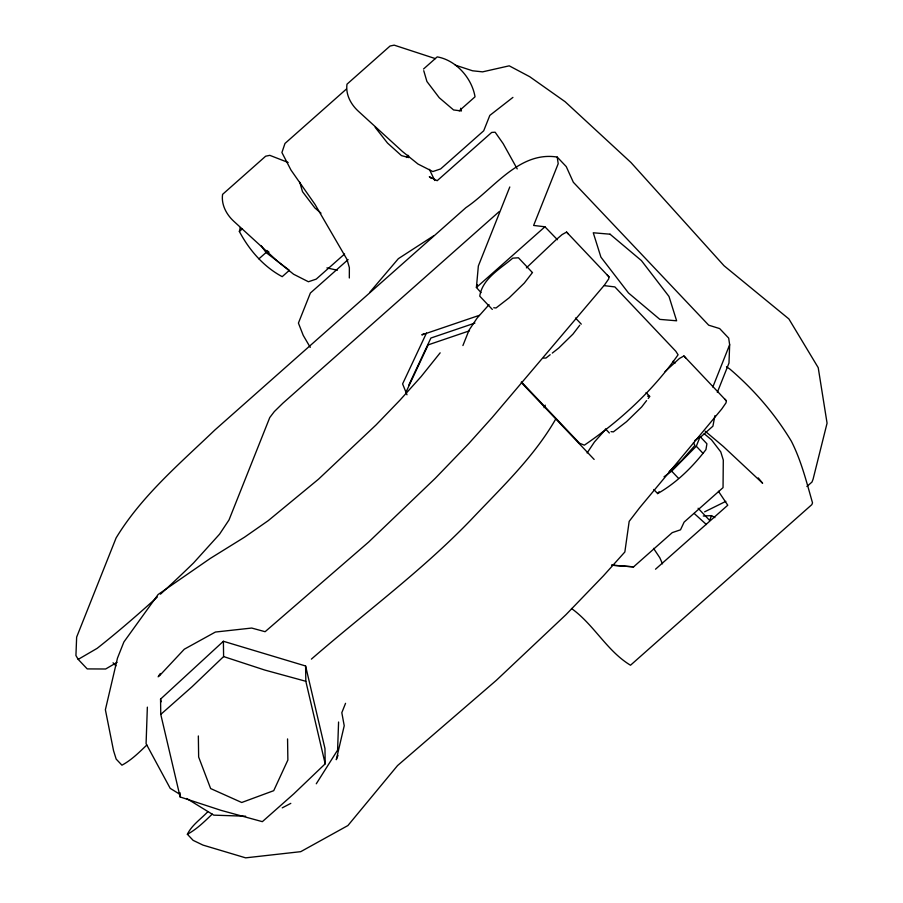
<?xml version="1.0" encoding="UTF-8"?>
<svg xmlns="http://www.w3.org/2000/svg" width="903" height="903" viewBox="0 0 903 903"><rect width="100%" height="100%" fill="white"/><g stroke="black" fill="none" stroke-linecap="round" stroke-linejoin="round"><path stroke-width="1.35" d="M349.326 277.989L349.359 267.649L347 259.421L314.966 204.326L290.969 170.046L281.917 152.517L284.976 143.464L346.459 89.002M147.358 707.139L146.083 743.677L170.204 788.353L179.618 794.143M338.58 722.016L337.598 750.122L316.287 783.781M117.029 662.373L105.651 668.999L87.219 668.909L78.2 659.382L75.931 655.533L76.642 637.123L116.103 537.94C141.545 495.995 179.708 463.679 214.79 430.076L465.948 207.622C493.873 188.806 519.123 150.982 557.219 157.066L566.249 166.592L573.337 182.259L708.697 325.182L719.657 328.579L728.676 338.106L729.658 344.732L728.992 363.051L717.321 392.387M607.211 274.986L609.006 276.894L608.712 278.903L604.423 285.1L492.214 417.468L468.815 443.52L435.223 478.353L368.672 542.026L265.11 631.705L251.7 628.048L215.399 632.044L184.302 649.212L159.3 675.929L160.26 673.514M724.545 398.878L726.339 400.785L726.046 402.806L721.757 408.991L639.651 507.734L629.177 521.37L624.853 551.981L603.328 575.945L566 614.65L496.323 680.343L397.557 765.563L347.903 825.556L300.733 851.664L245.65 857.85L202.938 845.084L193.129 840.354L187.372 834.259C191.808 825.071 200.963 819.01 207.871 811.662M714.905 415.696L712.918 426.171L700.344 437.3M261.17 245.661L266.046 252.524L289.366 270.313L282.21 276.657C263.507 266.678 249.205 250.007 239.363 231.473L240.254 227.567M509.789 186.977L478.353 265.967L476.412 287.481L481.051 292.628M477.45 284.885L476.412 287.481L544.938 226.788L557.456 239.746M462.912 345.556L469.041 330.159L477.134 318.048L489.042 304.661M345.544 703.324L341.819 712.693L344.224 725.752L336.288 759.694L338.004 755.382M712.817 387.048L729.658 344.732M664.032 476.795L671.685 471.163L696.303 446.24L700.13 436.623L706.914 443.791L705.954 449.604C692.657 466.896 676.652 482.766 657.655 493.591L653.795 489.516M714.883 517.633L711.541 515.624L709.634 520.421L698.098 508.242M426.487 333.015L402.603 383.899L406.993 394.78M408.687 385.344L430.889 338.038L474.899 323.071M405.978 392.173L428.18 344.867L469.515 330.803M544.069 407.671L545.243 405.176M555.785 418.924C533.82 457.268 501.131 487.925 471.039 519.778C421.87 570.865 364.722 612.742 311.388 659.122M158.138 676.844L159.605 674.518M587.108 452.956L594.467 441.939L605.461 429.58M579.737 325.249L572.999 334.076L558.652 348.118L552.297 353.084M657.655 493.591L659.111 491.706M532.533 272.458L524.304 283.079L509.19 297.798L496.04 307.968L493.727 307.754M646.582 400.605L641.649 406.982L626.524 421.69L613.385 431.86L611.06 431.645M648.23 398.471L649.878 396.349L647.564 396.135M440.156 352.836L421.103 376.619L399.995 400.119L376.088 424.907L318.545 479.154L268.247 520.647L244.544 537.172L210.286 558.426L158.093 594.524L123.88 641.999L117.469 658.152L105.38 709.747L113.541 750.686L116.171 759.096L121.939 765.18C131.364 760.145 139.164 752.38 146.817 745.02M369.711 292.391L398.358 258.664L433.44 235.943M212.239 814.1C204.586 821.459 196.798 829.225 187.372 834.259M223.391 641.277L223.605 656.571L192.204 686.607L160.768 714.408L180.137 796.965L221.258 810.42L262.355 821.662L293.78 793.861L325.193 763.825L324.967 748.531L305.598 665.985L223.391 641.277L160.553 699.114L160.768 714.408M526.393 267.864L555.853 239.972L562.072 234.599L566.576 232.082L609.006 276.894M665.059 371.562L679.417 358.491L683.921 355.974L726.339 400.785M239.363 231.473L242.444 228.741M423.518 69.023L437.221 56.878C456.252 60.23 471.919 78.256 475.034 96.813L459.221 110.821M258.89 258.856L266.046 252.524M406.497 157.517L408.607 155.643M344.585 254.003L316.219 279.129L308.408 281.747L293.588 274.23L278.034 261.689L233.877 221.348C226.439 214.542 221.122 204.665 222.578 194.371L265.651 156.208L269.794 155.339L288.159 162.484M348.118 259.59L310.384 293.024L298.419 323.082L303.239 335.385L310.248 347.373M499.167 211.629L282.91 403.167L274.309 411.587L269.771 417.536L229.012 519.947L219.542 534.192L193.535 562.975A184.235 22.902 -43.4 0 1 160.452 594.185M669.134 471.592L681.731 460.44L694.892 445.461L693.459 442.594M611.907 565.21L633.579 566.87L672.25 532.623L680.512 529.813L684.124 522.103L723.043 487.631L723.292 460.033L720.752 451.872L711.53 439.863L704.182 433.7M655.522 569.206L727.762 505.217L718.438 491.288M806.887 486.491L811.966 482.067L813.095 479.166L827.069 423.168L818.22 367.679L788.883 318.94L724.037 265.753L630.96 162.517L565.097 101.7L529.7 76.699L509.224 65.829L482.586 71.856L472.54 70.784L455.281 65.129M550.175 354.732L545.943 358.051L543.516 358.051M512.915 97.4L489.832 115.392L483.703 130.788L440.619 168.94L432.819 171.559L417.999 164.041L402.445 151.501L358.277 111.159C350.838 104.342 345.522 94.476 346.989 84.182L390.062 46.019L394.193 45.15L435.359 58.616M694.655 440.653L700.13 436.623M423.925 333.647L421.814 334.911L479.312 315.35M78.2 659.382L97.152 648.343A184.235 22.902 -43.4 0 0 157.28 597.064M282.233 807.858L290.8 803.365M704.622 511.843L725.843 501.357M703.29 516.019L711.541 515.624M245.661 816.222L213.763 815.149L186.684 798.489M611.568 565.154L633.579 566.87M544.938 226.788L533.628 225.445L558.201 163.691L557.219 157.066M604.434 285.664L614.875 286.917L675.783 351.222L678.085 354.777C653.151 390.412 620.18 420.719 584.343 445.179L579.444 443.181L521.437 381.935M326.931 267.898L337.327 270.234M325.193 763.825L305.824 681.28L264.726 670.037L223.605 656.571M726.486 366.753L729.895 369.09C754.073 389.724 774.955 413.969 791.355 441.206C801.277 460.699 806.526 481.976 812.519 502.881L811.82 504.642L630.508 665.229C606.861 650.995 593.96 624.549 571.475 608.487M266.87 250.447L269.038 252.197M431.329 178.399L429.32 176.706L437.165 180.713L491.695 132.425L495.137 132.21L503.152 143.611L517.205 168.906M705.232 431.228L723.314 446.466L762.629 483.252L758.26 477.901M320.994 213.164L314.865 207.938L302.516 191.684L299.751 182.237M694.204 513.468L706.417 524.553M531.957 272.074L518.424 257.773L512.769 258.156C500.375 268.744 482.292 278.734 479.753 296.15L492.327 309.424M575.482 318.025L581.284 324.143M646.074 392.568L648.975 395.627M696.303 446.24L703.053 453.374M671.685 471.163L678.435 478.285M605.484 428.902L609.344 432.988M521.268 382.477L594.14 459.424M113.044 662.791L115.934 665.827M683.921 355.974L685.716 357.881M566.576 232.082L568.371 233.99M673.119 361.166L674.992 363.198M375.163 127.312L387.511 143.058L401.44 155.598L408.788 157.596L407.919 155.181M653.535 548.347L659.8 557.727L662.509 563.833M429.376 169.346L434.749 180.532M460.665 108.258L461.456 110.956L453.566 109.952L439.264 97.75L426.916 81.496L423.755 70.705M160.553 699.114L161.174 701.778M305.598 665.985L305.824 681.28M287.56 738.925L287.876 760.021L273.722 790.678L241.722 802.496L210.636 788.556L198.649 757.019L198.344 735.956M180.081 792.789L180.137 796.965M610.033 234.193L593.26 232.771L600.913 257.129L628.499 293.001L659.856 319.38L676.629 320.802L668.988 296.444L641.401 260.572L610.033 234.193"/></g></svg>
